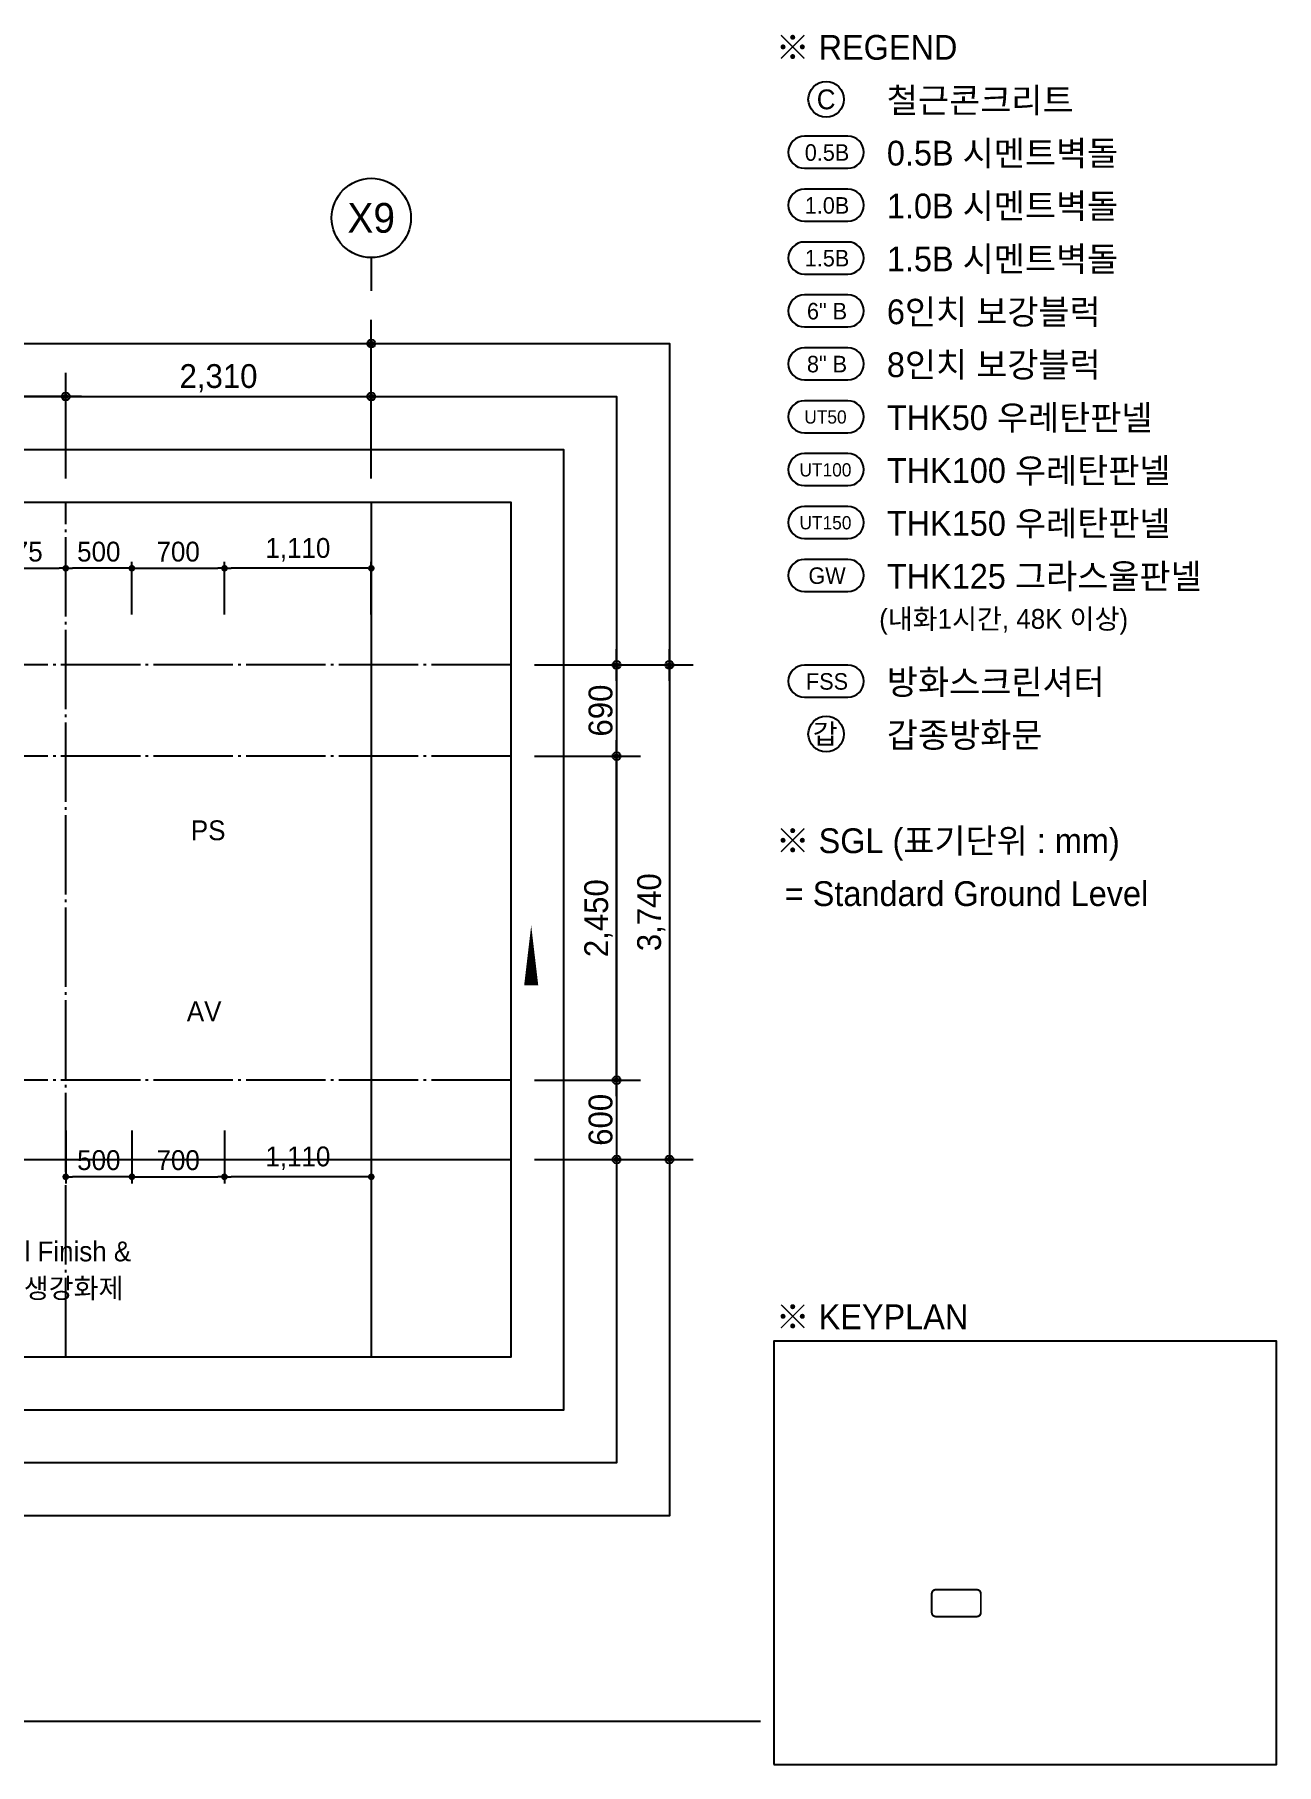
# Model space of a CAD drawing. Header units: millimetres. Extents: x 252711992 to 505989238, y 504776675 to 1009617600.
# Drawn here: x 253414704 to 253424092, y 504818012 to 504831094 of the extents above; entities that cross this region are included whole.
import ezdxf
from ezdxf.enums import TextEntityAlignment as Align
from ezdxf.xclip import XClip

# ---------------------------------------------------------------- set-up
doc = ezdxf.new("R2010")
doc.units = ezdxf.units.MM
doc.header["$XCLIPFRAME"] = 0
doc.linetypes.add('CEN', pattern=[35, 30, -2, 1, -2])
doc.linetypes.add('사무실2종$0$ACAD_ISO04W100', pattern=[30, 24, -3, 0, -3])
for name, color, linetype in [('$ZCDB_AUDIT_GENERATED_600D18', 7, 'Continuous'), ('0KD DIM', 7, 'Continuous'), ('4A.TEC CEN', 1, 'CEN'), ('4A.TEC TEXT', 7, 'Continuous'), ('4A.TEC TEXT 2', 3, 'Continuous'), ('4A.TEC 심볼', 7, 'Continuous'), ('CEN', 1, 'CEN'), ('SYM', 1, 'Continuous'), ('TEXT', 7, 'Continuous'), ('㈜SE&C TEXT', 7, 'Continuous')]:
    doc.layers.add(name, color=color, linetype=linetype)
doc.layers.add('DEFPOINT', color=135, linetype='Continuous', plot=False)
doc.styles.add('GHS', font='malgun.ttf')
doc.styles.add('나눔고딕', font='')
doc.styles.add('돋움', font='')
doc.styles.add('돋음체', font='')
doc.styles.add('울릉도L', font='')
doc.styles.get('나눔고딕').set_extended_font_data('Dotum')
doc.styles.get('돋움').set_extended_font_data('Dotum')
doc.styles.get('돋음체').set_extended_font_data('Dotum')
doc.styles.get('울릉도L').set_extended_font_data('Dotum')
doc.dimstyles.new('DIM_600(외부치수)', dxfattribs={"dimscale": 400, "dimtxt": 3.3, "dimasz": 1, "dimexe": 2, "dimexo": 2, "dimgap": 1, "dimtad": 1, "dimdec": 0, "dimdsep": 46, "dimlunit": 6, "dimtxsty": '나눔고딕', "dimblk1": 'DIMDOT', "dimblk2": 'DIMDOT', "dimsah": 1, "dimcen": 2.5, "dimdle": 1.5, "dimclrd": 8, "dimclre": 8, "dimclrt": 3, "dimadec": 0, "dimazin": 0, "dimtfac": 1, "dimtdec": 0, "dimtix": 1, "dimtmove": 2, "dimatfit": 3, "dimldrblk": 'DIMDOT', "dimfxl": 1, "dimtvp": 1, "dimtolj": 1, "dimtzin": 0, "dimarcsym": 0})
doc.dimstyles.new('KD DIM 1', dxfattribs={"dimscale": 50, "dimtxt": 3, "dimasz": 1, "dimexe": 1, "dimexo": 1, "dimgap": 1, "dimtad": 1, "dimdec": 0, "dimzin": 0, "dimdsep": 46, "dimlunit": 6, "dimtxsty": '돋음체', "dimblk": 'DOT', "dimcen": 3, "dimdle": 1, "dimclrd": 256, "dimclre": 256, "dimclrt": 3, "dimazin": 0, "dimtfac": 1, "dimtdec": 0, "dimtix": 1, "dimtmove": 2, "dimatfit": 3, "dimldrblk": 'OBLIQUE', "dimfxl": 1, "dimtvp": 0.8333, "dimtolj": 1, "dimtzin": 0, "dimarcsym": 0})

# ---------------------------------------------------------------- blocks, each defined once
blk = doc.blocks.new('dwgFD3B')
at = {"layer": '4A.TEC CEN', "color": 250, "ltscale": 500}
blk.add_line((49194.51, -169936.83, -3333.33), (358000, -169936.83, -3333.33), dxfattribs=at)
at = {"layer": '4A.TEC CEN', "color": 250, "ltscale": 500, "elevation": -3333.33}
blk.add_lwpolyline([(252807.63, -39163.16), (252807.63, -267000)], dxfattribs=at)
blk = doc.blocks.new('DIMDOT')
at = {"color": 0}
blk.add_line((-2, 0), (2, 0), dxfattribs=at)
for radius in [0.5, 0.25]:
    blk.add_circle((0, 0), radius, dxfattribs=at)
blk = doc.blocks.new('*D465')
at = {"layer": '$ZCDB_AUDIT_GENERATED_600D18', "color": 8, "lineweight": -2, "transparency": 16777216}
for p, q in [((253406249, 504827737), (253406249, 504828937)), ((253417249, 504827737), (253417249, 504828937)), ((253406309, 504828757), (253417189, 504828757))]:
    blk.add_line(p, q, dxfattribs=at)
at = {"layer": 'Defpoints', "color": 0, "transparency": 16777216}
for p in [(253417249, 504828757), (253406249, 504827557, 0), (253417249, 504827557)]:
    blk.add_point(p, dxfattribs=at)
at = {"layer": '$ZCDB_AUDIT_GENERATED_600D18', "color": 8, "lineweight": -2, "transparency": 16777216, "xscale": 60, "yscale": 60, "zscale": 60, "rotation": 180}
blk.add_blockref('DIMDOT', (253406249, 504828757), dxfattribs=at)
at = {"layer": '$ZCDB_AUDIT_GENERATED_600D18', "color": 8, "lineweight": -2, "transparency": 16777216, "xscale": 60, "yscale": 60, "zscale": 60}
blk.add_blockref('DIMDOT', (253417249, 504828757), dxfattribs=at)
at = {"layer": '$ZCDB_AUDIT_GENERATED_600D18', "color": 3, "transparency": 16777216, "insert": (253411749, 504828895), "char_height": 180, "attachment_point": 5, "style": '나눔고딕'}
blk.add_mtext('\\A1;11,000', dxfattribs=at)
blk = doc.blocks.new('*D466')
at = {"layer": '$ZCDB_AUDIT_GENERATED_600D18', "color": 8, "lineweight": -2, "transparency": 16777216}
for p, q in [((253414939, 504827737), (253414939, 504828537)), ((253417249, 504827737), (253417249, 504828537)), ((253414999, 504828357), (253417189, 504828357))]:
    blk.add_line(p, q, dxfattribs=at)
at = {"layer": 'Defpoints', "color": 0, "transparency": 16777216}
for p in [(253417249, 504828357), (253414939, 504827557, 569), (253417249, 504827557, 4431)]:
    blk.add_point(p, dxfattribs=at)
at = {"layer": '$ZCDB_AUDIT_GENERATED_600D18', "color": 8, "lineweight": -2, "transparency": 16777216, "xscale": 60, "yscale": 60, "zscale": 60, "rotation": 180}
blk.add_blockref('DIMDOT', (253414939, 504828357), dxfattribs=at)
at = {"layer": '$ZCDB_AUDIT_GENERATED_600D18', "color": 8, "lineweight": -2, "transparency": 16777216, "xscale": 60, "yscale": 60, "zscale": 60}
blk.add_blockref('DIMDOT', (253417249, 504828357), dxfattribs=at)
at = {"layer": '$ZCDB_AUDIT_GENERATED_600D18', "color": 3, "transparency": 16777216, "insert": (253416094, 504828495), "char_height": 180, "attachment_point": 5, "style": '나눔고딕'}
blk.add_mtext('\\A1;2,310', dxfattribs=at)
blk = doc.blocks.new('*D470')
at = {"layer": '$ZCDB_AUDIT_GENERATED_600D18', "color": 8, "lineweight": -2, "transparency": 16777216}
for p, q in [((253412489, 504827737), (253412489, 504828537)), ((253414939, 504827737), (253414939, 504828537)), ((253414879, 504828357), (253412549, 504828357))]:
    blk.add_line(p, q, dxfattribs=at)
at = {"layer": 'Defpoints', "color": 0, "transparency": 16777216}
for p in [(253412489, 504828357), (253412489, 504827557, 81667), (253414939, 504827557, 61250)]:
    blk.add_point(p, dxfattribs=at)
at = {"layer": '$ZCDB_AUDIT_GENERATED_600D18', "color": 8, "lineweight": -2, "transparency": 16777216, "xscale": 60, "yscale": 60, "zscale": 60, "rotation": 180}
blk.add_blockref('DIMDOT', (253412489, 504828357), dxfattribs=at)
at = {"layer": '$ZCDB_AUDIT_GENERATED_600D18', "color": 8, "lineweight": -2, "transparency": 16777216, "xscale": 60, "yscale": 60, "zscale": 60}
blk.add_blockref('DIMDOT', (253414939, 504828357), dxfattribs=at)
at = {"layer": '$ZCDB_AUDIT_GENERATED_600D18', "color": 3, "transparency": 16777216, "insert": (253413714, 504828495), "char_height": 180, "attachment_point": 5, "style": '나눔고딕'}
blk.add_mtext('\\A1;2,450', dxfattribs=at)
blk = doc.blocks.new('*D471')
at = {"layer": '$ZCDB_AUDIT_GENERATED_600D18', "color": 8, "lineweight": -2, "transparency": 16777216}
for p, q in [((253418483, 504826327), (253419683, 504826327)), ((253419503, 504826267), (253419503, 504822647)), ((253418483, 504822587), (253419683, 504822587))]:
    blk.add_line(p, q, dxfattribs=at)
at = {"layer": 'Defpoints', "color": 0, "transparency": 16777216}
for p in [(253418303, 504826327, 0), (253418303, 504822587, 0), (253419503, 504822587)]:
    blk.add_point(p, dxfattribs=at)
at = {"layer": '$ZCDB_AUDIT_GENERATED_600D18', "color": 8, "lineweight": -2, "transparency": 16777216, "xscale": 60, "yscale": 60, "zscale": 60}
for p, rotation in [((253419503, 504826327), 90), ((253419503, 504822587), 270)]:
    blk.add_blockref('DIMDOT', p, dxfattribs=dict(at, rotation=rotation))
at = {"layer": '$ZCDB_AUDIT_GENERATED_600D18', "color": 3, "transparency": 16777216, "insert": (253419366, 504824457), "char_height": 180, "attachment_point": 5, "rotation": 90, "style": '나눔고딕'}
blk.add_mtext('\\A1;3,740', dxfattribs=at)
blk = doc.blocks.new('*D472')
at = {"layer": '$ZCDB_AUDIT_GENERATED_600D18', "color": 8, "lineweight": -2, "transparency": 16777216}
for p, q in [((253418483, 504826327), (253419283, 504826327)), ((253419103, 504826267), (253419103, 504825697)), ((253418483, 504825637), (253419283, 504825637))]:
    blk.add_line(p, q, dxfattribs=at)
at = {"layer": 'Defpoints', "color": 0, "transparency": 16777216}
for p in [(253418303, 504826327, 0), (253418303, 504825637, 0), (253419103, 504825637)]:
    blk.add_point(p, dxfattribs=at)
at = {"layer": '$ZCDB_AUDIT_GENERATED_600D18', "color": 8, "lineweight": -2, "transparency": 16777216, "xscale": 60, "yscale": 60, "zscale": 60}
for p, rotation in [((253419103, 504826327), 90), ((253419103, 504825637), 270)]:
    blk.add_blockref('DIMDOT', p, dxfattribs=dict(at, rotation=rotation))
at = {"layer": '$ZCDB_AUDIT_GENERATED_600D18', "color": 3, "transparency": 16777216, "insert": (253418983, 504825982), "char_height": 180, "attachment_point": 5, "rotation": 90, "style": '나눔고딕'}
blk.add_mtext('\\A1;690', dxfattribs=at)
blk = doc.blocks.new('*D473')
at = {"layer": '$ZCDB_AUDIT_GENERATED_600D18', "color": 8, "lineweight": -2, "transparency": 16777216}
for p, q in [((253418483, 504825637), (253419283, 504825637)), ((253419103, 504823247), (253419103, 504825577)), ((253418483, 504823187), (253419283, 504823187))]:
    blk.add_line(p, q, dxfattribs=at)
at = {"layer": 'Defpoints', "color": 0, "transparency": 16777216}
for p in [(253418303, 504825637, 0), (253419103, 504825637), (253418303, 504823187, 0)]:
    blk.add_point(p, dxfattribs=at)
at = {"layer": '$ZCDB_AUDIT_GENERATED_600D18', "color": 8, "lineweight": -2, "transparency": 16777216, "xscale": 60, "yscale": 60, "zscale": 60}
for p, rotation in [((253419103, 504825637), 90), ((253419103, 504823187), 270)]:
    blk.add_blockref('DIMDOT', p, dxfattribs=dict(at, rotation=rotation))
at = {"layer": '$ZCDB_AUDIT_GENERATED_600D18', "color": 3, "transparency": 16777216, "insert": (253418966, 504824412), "char_height": 180, "attachment_point": 5, "rotation": 90, "style": '나눔고딕'}
blk.add_mtext('\\A1;2,450', dxfattribs=at)
blk = doc.blocks.new('*D474')
at = {"layer": '$ZCDB_AUDIT_GENERATED_600D18', "color": 8, "lineweight": -2, "transparency": 16777216}
for p, q in [((253418483, 504823187), (253419283, 504823187)), ((253419103, 504823127), (253419103, 504822647)), ((253418483, 504822587), (253419283, 504822587))]:
    blk.add_line(p, q, dxfattribs=at)
at = {"layer": 'Defpoints', "color": 0, "transparency": 16777216}
for p in [(253418303, 504823187, 0), (253418303, 504822587, 0), (253419103, 504822587)]:
    blk.add_point(p, dxfattribs=at)
at = {"layer": '$ZCDB_AUDIT_GENERATED_600D18', "color": 8, "lineweight": -2, "transparency": 16777216, "xscale": 60, "yscale": 60, "zscale": 60}
for p, rotation in [((253419103, 504823187), 90), ((253419103, 504822587), 270)]:
    blk.add_blockref('DIMDOT', p, dxfattribs=dict(at, rotation=rotation))
at = {"layer": '$ZCDB_AUDIT_GENERATED_600D18', "color": 3, "transparency": 16777216, "insert": (253418983, 504822887), "char_height": 180, "attachment_point": 5, "rotation": 90, "style": '나눔고딕'}
blk.add_mtext('\\A1;600', dxfattribs=at)
blk = doc.blocks.new('_Dot')
at = {"color": 0, "linetype": 'ByBlock', "lineweight": -2}
blk.add_line((-0.5, 0), (-1, 0), dxfattribs=at)
at = {"color": 0, "linetype": 'ByBlock', "const_width": 0.5}
blk.add_lwpolyline([(-0.25, 0, 1), (0.25, 0, 1)], format="xyb", close=True, dxfattribs=at)
blk = doc.blocks.new('*D1096')
at = {"layer": '0KD DIM', "lineweight": -2, "transparency": 16777216}
for p, q in [((253414264, 504826708), (253414264, 504827108)), ((253414314, 504827058), (253414889, 504827058)), ((253414939, 504826708), (253414939, 504827108))]:
    blk.add_line(p, q, dxfattribs=at)
at = {"layer": 'Defpoints', "color": 0, "transparency": 16777216}
for p in [(253414939, 504827058), (253414264, 504826658), (253414939, 504826658)]:
    blk.add_point(p, dxfattribs=at)
at = {"layer": '0KD DIM', "lineweight": -2, "transparency": 16777216, "xscale": 50, "yscale": 50, "zscale": 50, "rotation": 180}
blk.add_blockref('_Dot', (253414264, 504827058), dxfattribs=at)
at = {"layer": '0KD DIM', "lineweight": -2, "transparency": 16777216, "xscale": 50, "yscale": 50, "zscale": 50}
blk.add_blockref('_Dot', (253414939, 504827058), dxfattribs=at)
at = {"layer": '0KD DIM', "color": 3, "transparency": 16777216, "insert": (253414601, 504827183), "char_height": 150, "attachment_point": 5, "style": '돋음체'}
blk.add_mtext('\\A1;675', dxfattribs=at)
blk = doc.blocks.new('_OBLIQUE')
at = {"color": 0, "linetype": 'ByBlock'}
blk.add_line((-0.5, -0.5), (0.5, 0.5), dxfattribs=at)
blk = doc.blocks.new('*D1097')
at = {"layer": '0KD DIM', "lineweight": -2, "transparency": 16777216}
for p, q in [((253414939, 504822806), (253414939, 504822406)), ((253415439, 504822806), (253415439, 504822406)), ((253415389, 504822456), (253414989, 504822456))]:
    blk.add_line(p, q, dxfattribs=at)
at = {"layer": 'Defpoints', "color": 0, "transparency": 16777216}
for p in [(253414939, 504822856), (253415439, 504822856), (253414939, 504822456)]:
    blk.add_point(p, dxfattribs=at)
at = {"layer": '0KD DIM', "lineweight": -2, "transparency": 16777216, "xscale": 50, "yscale": 50, "zscale": 50, "rotation": 180}
blk.add_blockref('_Dot', (253414939, 504822456), dxfattribs=at)
at = {"layer": '0KD DIM', "lineweight": -2, "transparency": 16777216, "xscale": 50, "yscale": 50, "zscale": 50}
blk.add_blockref('_Dot', (253415439, 504822456), dxfattribs=at)
at = {"layer": '0KD DIM', "color": 3, "transparency": 16777216, "insert": (253415189, 504822581), "char_height": 150, "attachment_point": 5, "style": '돋음체'}
blk.add_mtext('\\A1;500', dxfattribs=at)
blk = doc.blocks.new('*D1098')
at = {"layer": '0KD DIM', "lineweight": -2, "transparency": 16777216}
for p, q in [((253415439, 504822806), (253415439, 504822406)), ((253416139, 504822806), (253416139, 504822406)), ((253415489, 504822456), (253416089, 504822456))]:
    blk.add_line(p, q, dxfattribs=at)
at = {"layer": 'Defpoints', "color": 0, "transparency": 16777216}
for p in [(253415439, 504822856), (253416139, 504822856), (253416139, 504822456)]:
    blk.add_point(p, dxfattribs=at)
at = {"layer": '0KD DIM', "lineweight": -2, "transparency": 16777216, "xscale": 50, "yscale": 50, "zscale": 50, "rotation": 180}
blk.add_blockref('_Dot', (253415439, 504822456), dxfattribs=at)
at = {"layer": '0KD DIM', "lineweight": -2, "transparency": 16777216, "xscale": 50, "yscale": 50, "zscale": 50}
blk.add_blockref('_Dot', (253416139, 504822456), dxfattribs=at)
at = {"layer": '0KD DIM', "color": 3, "transparency": 16777216, "insert": (253415789, 504822581), "char_height": 150, "attachment_point": 5, "style": '돋음체'}
blk.add_mtext('\\A1;700', dxfattribs=at)
blk = doc.blocks.new('*D1099')
at = {"layer": '0KD DIM', "lineweight": -2, "transparency": 16777216}
for p, q in [((253416139, 504822806), (253416139, 504822406)), ((253417249, 504822806), (253417249, 504822406)), ((253417199, 504822456), (253416189, 504822456))]:
    blk.add_line(p, q, dxfattribs=at)
at = {"layer": 'Defpoints', "color": 0, "transparency": 16777216}
for p in [(253416139, 504822856), (253417249, 504822856), (253416139, 504822456)]:
    blk.add_point(p, dxfattribs=at)
at = {"layer": '0KD DIM', "lineweight": -2, "transparency": 16777216, "xscale": 50, "yscale": 50, "zscale": 50, "rotation": 180}
blk.add_blockref('_Dot', (253416139, 504822456), dxfattribs=at)
at = {"layer": '0KD DIM', "lineweight": -2, "transparency": 16777216, "xscale": 50, "yscale": 50, "zscale": 50}
blk.add_blockref('_Dot', (253417249, 504822456), dxfattribs=at)
at = {"layer": '0KD DIM', "color": 3, "transparency": 16777216, "insert": (253416694, 504822596), "char_height": 150, "attachment_point": 5, "style": '돋음체'}
blk.add_mtext('\\A1;1,110', dxfattribs=at)
blk = doc.blocks.new('sa987w')
at = {"layer": 'CEN'}
blk.add_lwpolyline([(-193684, 4338697), (-193578, 4338673), (-193508, 4338662), (-193468, 4338661), (-193450, 4338667), (-193447, 4338679), (-193453, 4338692), (-193460, 4338704), (-193462, 4338713), (-193452, 4338716), (-193432, 4338714), (-193405, 4338709), (-193373, 4338703), (-193340, 4338697), (-193309, 4338693), (-193281, 4338692), (-193261, 4338697)], dxfattribs=at)
at = {"layer": '㈜SE&C TEXT', "color": 1, "const_width": 53.8}
blk.add_lwpolyline([(-193711, 4338697, -1), (-193657, 4338697, -1)], format="xyb", close=True, dxfattribs=at)
at = {"layer": '4A.TEC TEXT', "style": '돋움'}
for s, p in [('Powel Trowel Finish &', (-193223, 4338704)), ('침투성표면양생강화제', (-193223, 4338287))]:
    blk.add_text(s, height=225, dxfattribs=at).set_placement(p, align=Align.MIDDLE_LEFT)
blk = doc.blocks.new('*D1100')
at = {"layer": '0KD DIM', "lineweight": -2, "transparency": 16777216}
for p, q in [((253414939, 504826708), (253414939, 504827108)), ((253415389, 504827058), (253414989, 504827058)), ((253415439, 504826708), (253415439, 504827108))]:
    blk.add_line(p, q, dxfattribs=at)
at = {"layer": 'Defpoints', "color": 0, "transparency": 16777216}
for p in [(253414939, 504827058), (253414939, 504826658), (253415439, 504826658)]:
    blk.add_point(p, dxfattribs=at)
at = {"layer": '0KD DIM', "lineweight": -2, "transparency": 16777216, "xscale": 50, "yscale": 50, "zscale": 50, "rotation": 180}
blk.add_blockref('_Dot', (253414939, 504827058), dxfattribs=at)
at = {"layer": '0KD DIM', "lineweight": -2, "transparency": 16777216, "xscale": 50, "yscale": 50, "zscale": 50}
blk.add_blockref('_Dot', (253415439, 504827058), dxfattribs=at)
at = {"layer": '0KD DIM', "color": 3, "transparency": 16777216, "insert": (253415189, 504827183), "char_height": 150, "attachment_point": 5, "style": '돋음체'}
blk.add_mtext('\\A1;500', dxfattribs=at)
blk = doc.blocks.new('*D1101')
at = {"layer": '0KD DIM', "lineweight": -2, "transparency": 16777216}
for p, q in [((253415439, 504826708), (253415439, 504827108)), ((253415489, 504827058), (253416089, 504827058)), ((253416139, 504826708), (253416139, 504827108))]:
    blk.add_line(p, q, dxfattribs=at)
at = {"layer": 'Defpoints', "color": 0, "transparency": 16777216}
for p in [(253416139, 504827058), (253415439, 504826658), (253416139, 504826658)]:
    blk.add_point(p, dxfattribs=at)
at = {"layer": '0KD DIM', "lineweight": -2, "transparency": 16777216, "xscale": 50, "yscale": 50, "zscale": 50, "rotation": 180}
blk.add_blockref('_Dot', (253415439, 504827058), dxfattribs=at)
at = {"layer": '0KD DIM', "lineweight": -2, "transparency": 16777216, "xscale": 50, "yscale": 50, "zscale": 50}
blk.add_blockref('_Dot', (253416139, 504827058), dxfattribs=at)
at = {"layer": '0KD DIM', "color": 3, "transparency": 16777216, "insert": (253415789, 504827183), "char_height": 150, "attachment_point": 5, "style": '돋음체'}
blk.add_mtext('\\A1;700', dxfattribs=at)
blk = doc.blocks.new('*D1102')
at = {"layer": '0KD DIM', "lineweight": -2, "transparency": 16777216}
for p, q in [((253416139, 504826708), (253416139, 504827108)), ((253417199, 504827058), (253416189, 504827058)), ((253417249, 504826708), (253417249, 504827108))]:
    blk.add_line(p, q, dxfattribs=at)
at = {"layer": 'Defpoints', "color": 0, "transparency": 16777216}
for p in [(253416139, 504827058), (253416139, 504826658), (253417249, 504826658)]:
    blk.add_point(p, dxfattribs=at)
at = {"layer": '0KD DIM', "lineweight": -2, "transparency": 16777216, "xscale": 50, "yscale": 50, "zscale": 50, "rotation": 180}
blk.add_blockref('_Dot', (253416139, 504827058), dxfattribs=at)
at = {"layer": '0KD DIM', "lineweight": -2, "transparency": 16777216, "xscale": 50, "yscale": 50, "zscale": 50}
blk.add_blockref('_Dot', (253417249, 504827058), dxfattribs=at)
at = {"layer": '0KD DIM', "color": 3, "transparency": 16777216, "insert": (253416694, 504827198), "char_height": 150, "attachment_point": 5, "style": '돋음체'}
blk.add_mtext('\\A1;1,110', dxfattribs=at)
blk = doc.blocks.new('ccs122')
at = {"layer": '4A.TEC 심볼'}
blk.add_line((0, 8), (0, 3), dxfattribs=at)
blk.add_circle((0, 14), 6, dxfattribs=at)
at = {"layer": '4A.TEC TEXT 2', "color": 3, "style": 'GHS'}
blk.add_attdef('NO', text='', height=4.5, dxfattribs=at).set_placement((-0.01, 14.02), align=Align.MIDDLE_CENTER)

msp = doc.modelspace()

# ---------------------------------------------------------------- linework, layer by layer
at = {"layer": '4A.TEC CEN', "ltscale": 20}
for p, q in [((253414938.77, 504821092.16, 1666.67), (253414938.77, 504827557.16, 1666.67)), ((253418303.05, 504826327.14, 1666.67), (253404992.67, 504826327.14, 1666.67)), ((253418303.05, 504825637.14, 1666.67), (253412488.77, 504825637.14, 1666.67)), ((253418303.05, 504823187.14, 1666.67), (253404992.67, 504823187.14, 1666.67))]:
    msp.add_line(p, q, dxfattribs=at)
at = {"layer": '4A.TEC 심볼'}
for points in [[(253420852.08, 504830325.48), (253420522.86, 504830325.48, 1), (253420522.86, 504830083.07), (253420852.08, 504830083.07, 1)], [(253420852.08, 504829925.48), (253420522.86, 504829925.48, 1), (253420522.86, 504829683.07), (253420852.08, 504829683.07, 1)], [(253420852.08, 504829525.48), (253420522.86, 504829525.48, 1), (253420522.86, 504829283.07), (253420852.08, 504829283.07, 1)], [(253420852.08, 504829125.48), (253420522.86, 504829125.48, 1), (253420522.86, 504828883.07), (253420852.08, 504828883.07, 1)], [(253420852.08, 504828725.48), (253420522.86, 504828725.48, 1), (253420522.86, 504828483.07), (253420852.08, 504828483.07, 1)], [(253420852.08, 504828325.48), (253420522.86, 504828325.48, 1), (253420522.86, 504828083.07), (253420852.08, 504828083.07, 1)], [(253420852.08, 504827925.48), (253420522.86, 504827925.48, 1), (253420522.86, 504827683.07), (253420852.08, 504827683.07, 1)], [(253420852.08, 504827525.48), (253420522.86, 504827525.48, 1), (253420522.86, 504827283.07), (253420852.08, 504827283.07, 1)], [(253420852.08, 504827125.48), (253420522.86, 504827125.48, 1), (253420522.86, 504826883.07), (253420852.08, 504826883.07, 1)], [(253420852.08, 504826325.48), (253420522.86, 504826325.48, 1), (253420522.86, 504826083.07), (253420852.08, 504826083.07, 1)]]:
    msp.add_lwpolyline(points, format="xyb", close=True, dxfattribs=at)
for centre in [(253420687.47, 504830604.27), (253420687.47, 504825804.27)]:
    msp.add_circle(centre, 134.66, dxfattribs=at)
at = {"layer": 'DEFPOINT'}
msp.add_line((253420191.54, 504818337.29, 3333.33), (253383991.54, 504818337.29, 3333.33), dxfattribs=at)
at = {"layer": 'DEFPOINT', "elevation": 3333.33}
for points in [[(253403792.67, 504828757.16), (253419503.05, 504828757.16), (253419503.05, 504819892.16), (253403792.67, 504819892.16)], [(253404192.67, 504828357.16), (253419103.05, 504828357.16), (253419103.05, 504820292.16), (253404192.67, 504820292.16)], [(253404592.67, 504827957.16), (253418703.05, 504827957.16), (253418703.05, 504820692.16), (253404592.67, 504820692.16)], [(253404992.67, 504827557.16), (253418303.05, 504827557.16), (253418303.05, 504821092.16), (253404992.67, 504821092.16)]]:
    msp.add_lwpolyline(points, close=True, dxfattribs=at)
at = {"layer": 'SYM', "elevation": 1666.67}
msp.add_lwpolyline([(253418457.91, 504824356.32, 0, 106.74, 0), (253418457.91, 504823903.45, 0, 0, 0), (253417144.96, 504823903.45, 0, 0, 0)], format="xyseb", dxfattribs=at)

# ---------------------------------------------------------------- block references
ref = msp.add_blockref('dwgFD3B', (253164441.15, 504992523.98, -4999.1))
XClip(ref).set_block_clipping_path([(240551.5187525749, -171431.8169597387), (253861.8992676735, -164966.8169609308)])
at = {"layer": '4A.TEC TEXT', "xscale": 0.6666666666666666, "yscale": 0.6666666666666666, "zscale": 0.6666666666666666}
msp.add_blockref('sa987w', (253542308.22, 501929422.4), dxfattribs=at)
at = {"layer": '4A.TEC 심볼'}
ref = msp.add_blockref('ccs122', (253417248.78, 504829007.16, -7764.32), dxfattribs=dict(at, xscale=49.99999977496833, yscale=49.99999977496833, zscale=49.99999977496833))
ref.add_attrib('NO', 'X9', dxfattribs={"layer": '0', "color": 3, "height": 225, "style": '울릉도L'}).set_placement((253417248.47, 504829708.06, -7764.32), align=Align.MIDDLE_CENTER)

# ---------------------------------------------------------------- texts
at = {"layer": '4A.TEC TEXT', "style": '돋움'}
for s, p in [('C', (253420687.47, 504830604.27)), ('갑', (253420681.23, 504825806.22))]:
    msp.add_text(s, height=150, dxfattribs=at).set_placement(p, align=Align.MIDDLE_CENTER)
for s, height, p in [('0.5B', 125, (253420694.35, 504830202.35)), ('1.0B', 125, (253420694.35, 504829802.35)), ('1.5B', 125, (253420694.35, 504829402.35)), ('6" B', 125, (253420694.35, 504829002.35)), ('8" B', 125, (253420694.35, 504828602.35)), ('UT50', 100, (253420682.46, 504828202.35)), ('UT100', 100, (253420682.46, 504827802.35)), ('UT150', 100, (253420682.46, 504827402.35)), ('GW', 125, (253420694.35, 504827002.35)), ('FSS', 125, (253420694.35, 504826202.35))]:
    msp.add_text(s, height=height, dxfattribs=at).set_placement(p, align=Align.MIDDLE)
at = {"layer": '4A.TEC TEXT 2', "color": 3, "style": '나눔고딕'}
for s, height, p in [('※ REGEND', 187.5, (253420306.79, 504830847.49)), ('철근콘크리트', 187.5, (253421146.74, 504830447.5)), ('0.5B 시멘트벽돌', 187.5, (253421146.74, 504830047.51)), ('1.0B 시멘트벽돌', 187.5, (253421146.74, 504829647.51)), ('1.5B 시멘트벽돌', 187.5, (253421146.74, 504829247.51)), ('6인치 보강블럭', 187.5, (253421146.74, 504828847.51)), ('8인치 보강블럭', 187.5, (253421146.74, 504828447.51)), ('THK50 우레탄판넬', 187.5, (253421146.74, 504828047.51)), ('THK100 우레탄판넬', 187.5, (253421146.74, 504827647.51)), ('THK150 우레탄판넬', 187.5, (253421146.74, 504827247.51)), ('THK125 그라스울판넬', 187.5, (253421146.74, 504826847.51)), ('(내화1시간, 48K 이상)', 150, (253421088.64, 504826555.15)), ('방화스크린셔터', 187.5, (253421146.74, 504826047.51)), ('갑종방화문', 187.5, (253421146.74, 504825647.51)), ('※ SGL (표기단위 : mm)', 187.5, (253420306.79, 504824847.49)), (' = Standard Ground Level', 187.5, (253420306.79, 504824447.49)), ('※ KEYPLAN', 187.5, (253420306.79, 504821247.49))]:
    msp.add_text(s, height=height, dxfattribs=at).set_placement(p, align=Align.BOTTOM_LEFT)
at = {"layer": 'TEXT', "style": '돋움'}
for s, p in [('PS', (253416015.89, 504825076.43, -3333.33)), ('AV', (253415985.42, 504823707.78, -3333.33))]:
    msp.add_text(s, height=150, dxfattribs=at).set_placement(p, align=Align.MIDDLE_CENTER)

# ---------------------------------------------------------------- dimensions: what is measured, and where the dimension line sits
at = {"layer": '$ZCDB_AUDIT_GENERATED_600D18'}
for base, p1, p2, picture, middle in [((253417248.78, 504828757.16, -7764.32), (253406248.78, 504827557.16, -7764.32), (253417248.78, 504827557.16, -7764.32), '*D465', (253411748.78, 504828894.62, -7764.32)), ((253417248.78, 504828357.16, -7764.32), (253414938.77, 504827557.16, -7195.76), (253417248.78, 504827557.16, -3332.88), '*D466', (253416093.77, 504828494.62, -7764.32))]:
    dim = msp.add_linear_dim(base=base, p1=p1, p2=p2, dimstyle='DIM_600(외부치수)', override={"dimscale": 300, "dimtxt": 0.6, "dimasz": 0.2, "dimexe": 0.6, "dimexo": 0.6, "dimgap": 0.1, "dimdec": 1, "dimblk1": 'DIMDOT', "dimblk2": 'DIMDOT', "dimdle": 0.5}, dxfattribs=at)
    dim.commit()
    dim.dimension.update_dxf_attribs({"geometry": picture, "text_midpoint": middle})
for base, p1, p2, angle, picture, middle in [((253412488.77, 504828357.16, -7764.32), (253414938.77, 504827557.16, 53485.68), (253412488.77, 504827557.16, 73902.34), 180, '*D470', (253413713.77, 504828494.62, -7764.32)), ((253419503.05, 504822587.14, -4999.55), (253418303.05, 504826327.14, -4999.55), (253418303.05, 504822587.14, -4999.55), 270, '*D471', (253419365.59, 504824457.14, -4999.55)), ((253419103.05, 504825637.14, -4999.55), (253418303.05, 504826327.14, -4999.55), (253418303.05, 504825637.14, -4999.55), 270, '*D472', (253418982.93, 504825982.14, -4999.55)), ((253419103.05, 504825637.14, -4999.55), (253418303.05, 504823187.14, -4999.55), (253418303.05, 504825637.14, -4999.55), 90, '*D473', (253418965.59, 504824412.14, -4999.55)), ((253419103.05, 504822587.14, -4999.55), (253418303.05, 504823187.14, -4999.55), (253418303.05, 504822587.14, -4999.55), 270, '*D474', (253418982.93, 504822887.14, -4999.55))]:
    dim = msp.add_linear_dim(base=base, p1=p1, p2=p2, angle=angle, dimstyle='DIM_600(외부치수)', override={"dimscale": 300, "dimtxt": 0.6, "dimasz": 0.2, "dimexe": 0.6, "dimexo": 0.6, "dimgap": 0.1, "dimdec": 1, "dimblk1": 'DIMDOT', "dimblk2": 'DIMDOT', "dimdle": 0.5}, dxfattribs=at)
    dim.commit()
    dim.dimension.update_dxf_attribs({"geometry": picture, "text_midpoint": middle})
at = {"layer": '0KD DIM'}
for base, p1, p2, picture, middle in [((253414938.77, 504827057.97, 1666.67), (253414263.77, 504826657.97, 1666.67), (253414938.77, 504826657.97, 1666.67), '*D1096', (253414601.27, 504827183.07, 1666.67)), ((253416138.77, 504827057.97, 1666.67), (253415438.77, 504826657.97, 1666.67), (253416138.77, 504826657.97, 1666.67), '*D1101', (253415788.77, 504827183.07, 1666.67)), ((253416138.77, 504822456.32, 1666.67), (253415438.77, 504822856.32, 1666.67), (253416138.77, 504822856.32, 1666.67), '*D1098', (253415788.77, 504822581.42, 1666.67))]:
    dim = msp.add_linear_dim(base=base, p1=p1, p2=p2, dimstyle='KD DIM 1', dxfattribs=at)
    dim.commit()
    dim.dimension.update_dxf_attribs({"geometry": picture, "text_midpoint": middle})
for base, p1, p2, picture, middle in [((253414938.77, 504827057.97, 1666.67), (253415438.77, 504826657.97, 1666.67), (253414938.77, 504826657.97, 1666.67), '*D1100', (253415188.77, 504827183.07, 1666.67)), ((253416138.77, 504827057.97, 1666.67), (253417248.78, 504826657.97, 1666.67), (253416138.77, 504826657.97, 1666.67), '*D1102', (253416693.77, 504827197.52, 1666.67)), ((253414938.77, 504822456.32, 1666.67), (253415438.77, 504822856.32, 1666.67), (253414938.77, 504822856.32, 1666.67), '*D1097', (253415188.77, 504822581.42, 1666.67)), ((253416138.77, 504822456.32, 1666.67), (253417248.78, 504822856.32, 1666.67), (253416138.77, 504822856.32, 1666.67), '*D1099', (253416693.77, 504822595.87, 1666.67))]:
    dim = msp.add_linear_dim(base=base, p1=p1, p2=p2, angle=180, dimstyle='KD DIM 1', dxfattribs=at)
    dim.commit()
    dim.dimension.update_dxf_attribs({"geometry": picture, "text_midpoint": middle})

# ---------------------------------------------------------------- wipeouts: each hides what was drawn before it
msp.add_wipeout([(253420291.54, 504821212.29), (253424091.54, 504821212.29), (253424091.54, 504818012.29), (253420291.54, 504818012.29)]).translate(0, 0, 3333.33).dxf.layer = 'DEFPOINT'

# ---------------------------------------------------------------- next in the draw order: linework, layer by layer
at = {"elevation": 3333.33}
msp.add_lwpolyline([(253420291.54, 504818012.29), (253424091.54, 504818012.29), (253424091.54, 504821212.29), (253420291.54, 504821212.29)], close=True, dxfattribs=at)
at = {"color": 10, "linetype": '사무실2종$0$ACAD_ISO04W100', "ltscale": 3, "const_width": 15}
msp.add_lwpolyline([(253421516.37, 504819130.53), (253421827.06, 504819130.53, 0.41421356), (253421857.06, 504819160.53), (253421857.06, 504819303.25, 0.41421356), (253421827.06, 504819333.25), (253421516.37, 504819333.25, 0.41421356), (253421486.37, 504819303.25), (253421486.37, 504819160.53, 0.41421356)], format="xyb", close=True, dxfattribs=at)

doc.saveas('drawing.dxf')
